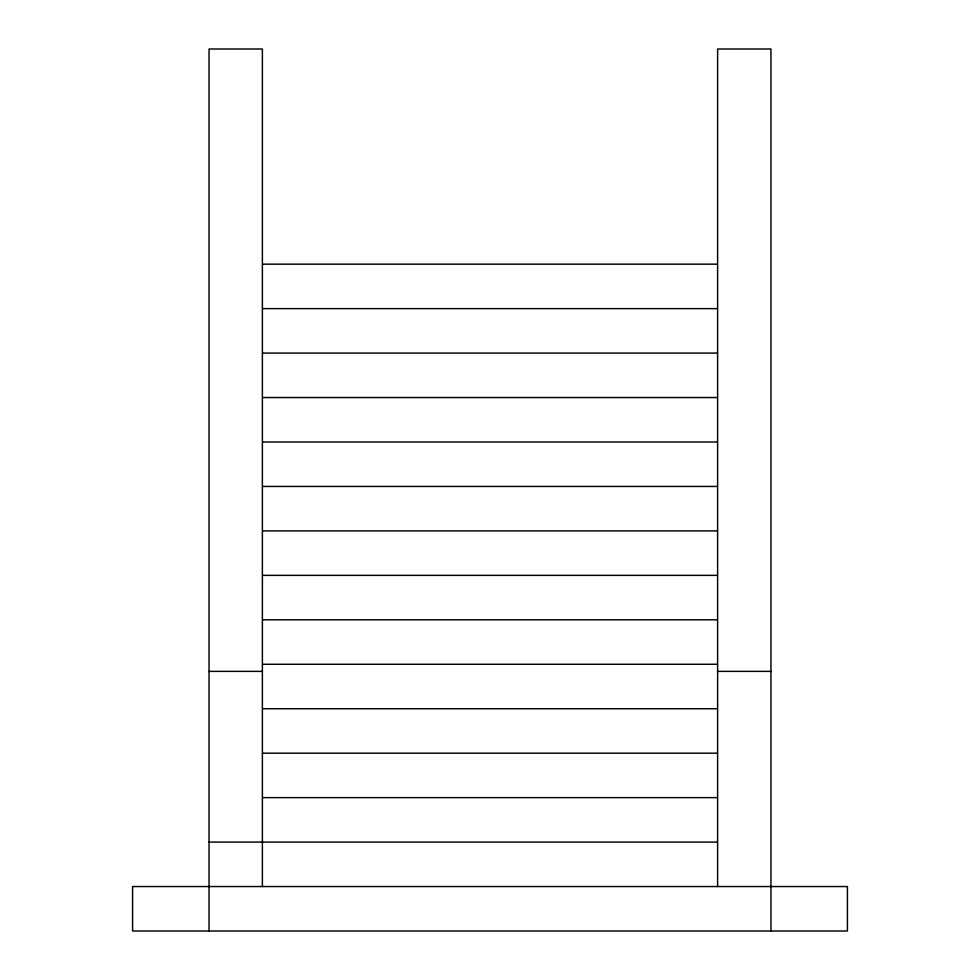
<?xml version="1.0" encoding="UTF-8"?>
<svg xmlns="http://www.w3.org/2000/svg" width="980" height="980" viewBox="0 0 980 980"><rect width="100%" height="100%" fill="white"/><g stroke="black" fill="none" stroke-linecap="round" stroke-linejoin="round"><path stroke-width="1.47" d="M262.628 264.171L717.372 264.171M262.628 308.627L717.372 308.627M262.628 353.082L717.372 353.082M262.628 397.537L717.372 397.537M262.628 441.992L717.372 441.992M262.628 486.448L717.372 486.448M262.628 530.903L717.372 530.903M262.628 575.358L717.372 575.358M262.628 619.813L717.372 619.813M262.628 664.269L717.372 664.269M209.046 671.374L262.383 671.374M717.617 671.374L770.954 671.374M262.628 708.724L717.372 708.724M262.628 753.179L717.372 753.179M262.628 797.634L717.372 797.634M209.046 842.09L717.372 842.09M770.954 931L770.954 49L717.617 49L717.617 886.545M262.383 886.545L262.383 49L209.046 49L209.046 931M847.418 886.545L132.582 886.545L132.582 931L847.418 931L847.418 886.545"/></g></svg>
